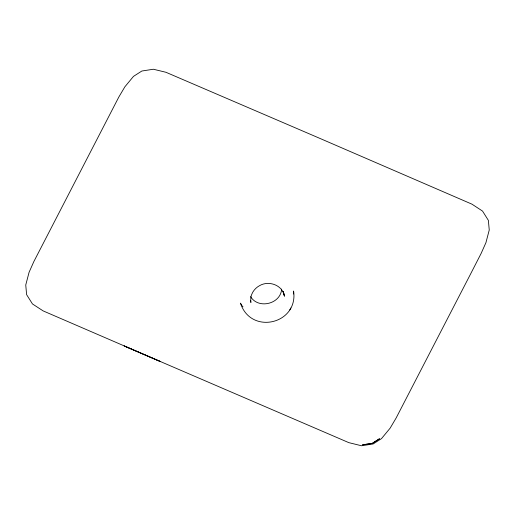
<?xml version="1.0" encoding="UTF-8"?>
<svg xmlns="http://www.w3.org/2000/svg" width="515" height="515" viewBox="0 0 515 515"><rect width="100%" height="100%" fill="white"/><g stroke="black" fill="none" stroke-linecap="round" stroke-linejoin="round"><path stroke-width="0.77" d="M293.396 294.039L293.601 291.026C298.5 324.09 250.786 335.336 240.466 303.135L241.606 305.015M281.641 289.127C280.688 304.101 258.195 309.457 250.593 296.621M289.778 309.901L290.891 307.957M124.411 346.08L160.287 361.485L43.151 310.906L32.464 303.947L26.606 294.632L25.75 284.988L29.072 272.313L33.836 261.601L118.843 97L124.888 86.79L133.488 76.387L141.85 71.025L153.386 69.235L165.959 72.287L319.049 138.033L471.946 204.159L482.542 211.092L488.368 220.369L489.25 229.999L485.915 242.713L481.126 253.438L470.53 274.102L396.132 418L390.132 428.158L381.518 438.593L373.137 443.975L361.524 445.765L348.822 442.643L124.128 345.919M241.986 305.646L242.99 306.824M283.282 291.805L283.952 294.245C280.945 284.415 268.135 280.598 259.592 285.645C256.103 287.518 253.232 290.576 251.771 294.277C249.775 297.902 251.571 306.11 250.554 300.709M379.413 438.799L372.158 443.46L362.515 444.812L372.313 443.351L379.413 438.799M284.396 296.093L283.173 291.503L284.396 296.093"/></g></svg>
